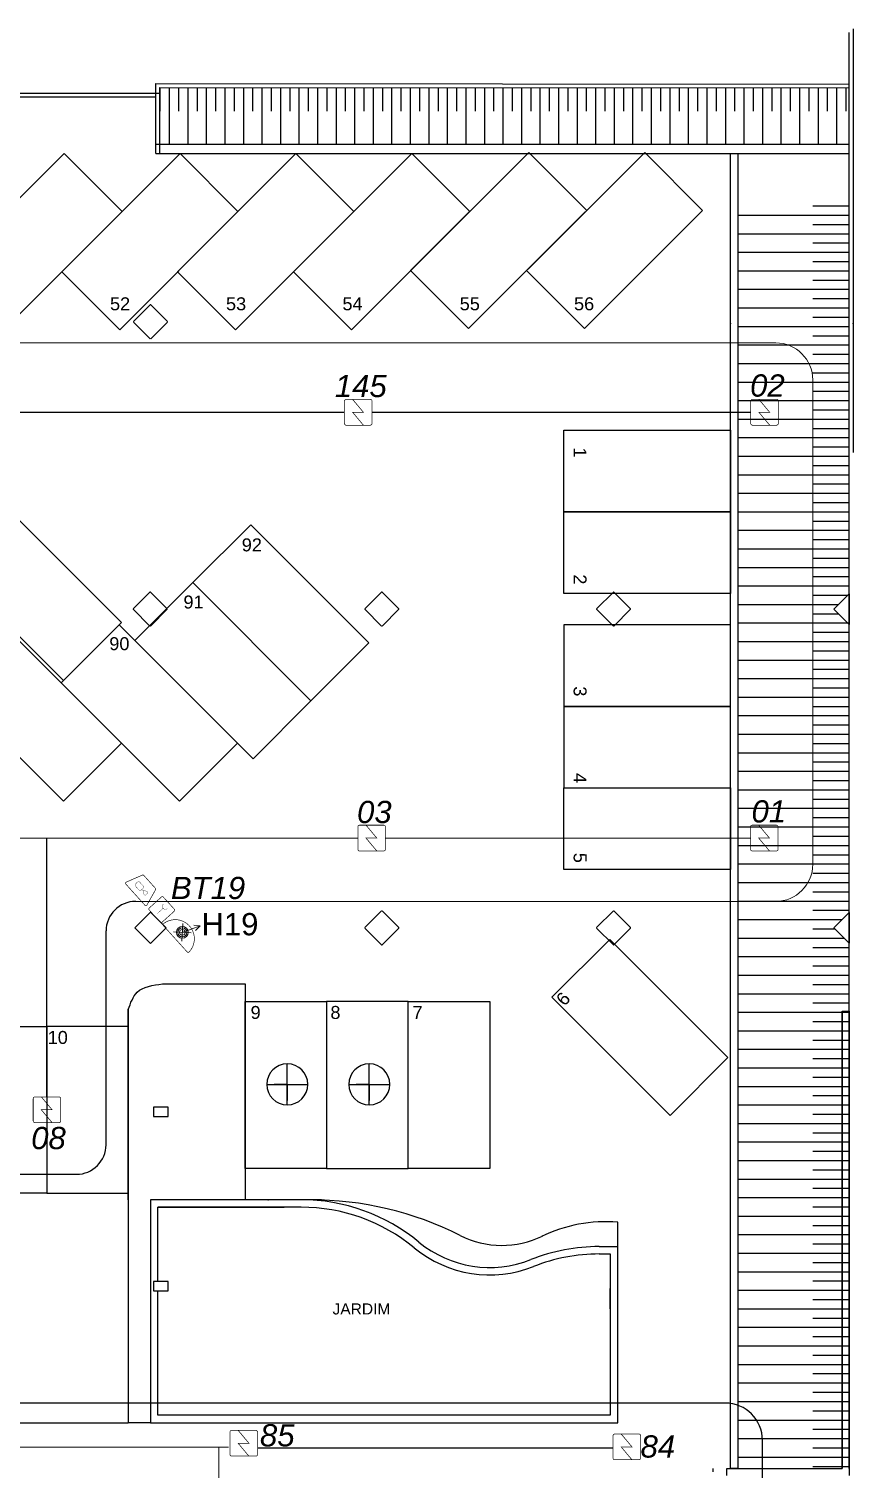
# Model space of a CAD drawing. Header units: metres. Extents: x -331 to 2982, y 362 to 2539.
# Drawn here: x 848.16 to 870.4, y 543.3 to 582.16 of the extents above; entities that cross this region are included whole.
import ezdxf

# ---------------------------------------------------------------- set-up
doc = ezdxf.new("R2010")
doc.units = ezdxf.units.M
doc.layers.get('0').update_dxf_attribs({"color": 251})
for name, color, linetype in [('ALV', 251, 'Continuous'), ('Det', 251, 'Continuous'), ('DET. FUMAÇA', 1, 'Continuous'), ('Div', 251, 'Continuous'), ('Est', 251, 'Continuous'), ('Pis', 251, 'Continuous'), ('Texto_Salas', 251, 'Continuous')]:
    doc.layers.add(name, color=color, linetype=linetype)
doc.layers.add('Botoeira_antiga', color=74, linetype='Continuous', lineweight=30)
doc.styles.add('DESTAQUE', font='arial.ttf', dxfattribs={"height": 0.4})
doc.styles.get("Standard").update_dxf_attribs({"font": 'arial.ttf', "height": 0.3})
doc.styles.add('X3G_ENTITY_1416AFBF', font='arial.ttf', dxfattribs={"height": 0.6})
doc.styles.add('X3G_ENTITY_14228AFA', font='arial.ttf', dxfattribs={"height": 0.6})

# ---------------------------------------------------------------- blocks, each defined once
blk = doc.blocks.new('Detector de fumaça')
at = {"layer": 'DET. FUMAÇA', "linetype": 'Continuous', "lineweight": 15, "const_width": 0.0187}
blk.add_lwpolyline([(774.599, 539.816), (775.249, 539.816, -0.414214), (775.296, 539.769), (775.296, 539.167, -0.414214), (775.249, 539.12), (774.599, 539.12, -0.414214), (774.553, 539.167), (774.553, 539.769, -0.414214)], format="xyb", close=True, dxfattribs=at)
blk.add_lwpolyline([(774.773, 539.816), (775.064, 539.468), (774.773, 539.468), (775.064, 539.12)], dxfattribs=at)
blk = doc.blocks.new('WEW')
at = {"color": 1, "lineweight": 0, "true_color": 0xe60000}
for p, q in [((1781.244, 994.005), (1781.439, 994.482)), ((1781.439, 994.482), (1781.308, 994.36)), ((1781.439, 994.482), (1781.447, 994.302)), ((1781.075, 994.175), (1781.413, 993.836)), ((1781.413, 994.175), (1781.075, 993.836))]:
    blk.add_line(p, q, dxfattribs=at)
at = {"color": 1, "true_color": 0xe60000, "const_width": 0.0172}
for points in [[(1779.259, 993.747), (1780.023, 993.747, 0.511918), (1780.056, 993.793), (1779.907, 994.24, 0.322823), (1779.874, 994.263), (1779.408, 994.263, 0.322823), (1779.375, 994.24), (1779.226, 993.793, 0.511918)], [(1780.193, 994.263), (1780.641, 994.263, -0.414214), (1780.675, 994.229), (1780.675, 993.782, -0.414214), (1780.641, 993.747), (1780.193, 993.747, -0.414214), (1780.159, 993.782), (1780.159, 994.229, -0.414214)], [(1780.764, 993.748), (1781.724, 993.748, 0.435311), (1781.759, 993.784, 0.930949), (1780.73, 993.784, 0.435311)]]:
    blk.add_lwpolyline(points, format="xyb", close=True, dxfattribs=at)
at = {"color": 1, "true_color": 0xe60000, "const_width": 0.0086}
for points in [[(1779.463, 994.06), (1779.617, 994.06), (1779.652, 994.026), (1779.652, 993.936), (1779.617, 993.902), (1779.463, 993.902), (1779.428, 993.936), (1779.428, 994.026)], [(1779.832, 993.936), (1779.832, 994.026), (1779.802, 994.044), (1779.679, 993.981), (1779.802, 993.918)]]:
    blk.add_lwpolyline(points, close=True, dxfattribs=at)
for points in [[(1780.336, 994.135), (1780.338, 994.117), (1780.344, 994.099), (1780.351, 994.088), (1780.365, 994.073), (1780.373, 994.067), (1780.386, 994.06), (1780.397, 994.057), (1780.413, 994.055), (1780.421, 994.055), (1780.431, 994.056), (1780.45, 994.062), (1780.464, 994.07), (1780.477, 994.082), (1780.488, 994.096), (1780.494, 994.11), (1780.497, 994.122), (1780.498, 994.13), (1780.498, 994.136)], [(1780.417, 993.837), (1780.417, 994.055)]]:
    blk.add_lwpolyline(points, dxfattribs=at)
at = {"color": 1, "lineweight": 0, "true_color": 0xe60000}
for radius in [0.158, 0.119, 0.0774]:
    blk.add_circle((1781.244, 994.005), radius, dxfattribs=at)
blk = doc.blocks.new('XR_BL2_SUBSOLO_REV09$0$PILAR_PASSARELA')
blk.add_lwpolyline([(-20, 12.5), (20, 12.5), (20, -12.5), (-20, -12.5)], close=True)
blk = doc.blocks.new('XR_BL2_AND_MON-REV15$0$P_M')
at = {"layer": 'Est'}
blk.add_lwpolyline([(0.46, -0.431), (0.453, -0.424), (0.46, -0.417), (0.007, 0.035), (0, 0.028), (-0.007, 0.035), (-0.46, -0.417), (-0.453, -0.424), (-0.46, -0.431), (-0.007, -0.884), (0, -0.877), (0.007, -0.884)], close=True, dxfattribs=at)

msp = doc.modelspace()

# ---------------------------------------------------------------- linework, layer by layer
at = {"layer": 'ALV'}
msp.add_line((866.609, 543.321), (866.609, 543.231), dxfattribs=at)
at = {"layer": 'Det', "color": 251}
for p, q in [((870.29, 543.321), (870.29, 582.056)), ((870.39, 582.156), (870.39, 570.724)), ((851.59, 578.79), (851.59, 580.676)), ((851.69, 578.79), (851.69, 580.576)), ((851.69, 578.79), (851.69, 580.576)), ((851.706, 579.93), (851.706, 580.576)), ((851.956, 579.93), (851.956, 580.576)), ((852.206, 579.93), (852.206, 580.576)), ((852.456, 579.93), (852.456, 580.575)), ((852.706, 579.93), (852.706, 580.575)), ((852.956, 579.93), (852.956, 580.575)), ((853.206, 579.93), (853.206, 580.575)), ((853.456, 579.93), (853.456, 580.575)), ((853.706, 579.93), (853.706, 580.575)), ((853.956, 579.93), (853.956, 580.575)), ((854.206, 579.93), (854.206, 580.575)), ((854.456, 579.93), (854.456, 580.574)), ((854.706, 579.93), (854.706, 580.574)), ((854.956, 579.93), (854.956, 580.574)), ((855.206, 579.93), (855.206, 580.574)), ((855.456, 579.93), (855.456, 580.574)), ((855.706, 579.93), (855.706, 580.574)), ((855.956, 579.93), (855.956, 580.574)), ((856.206, 579.93), (856.206, 580.574)), ((856.456, 579.93), (856.456, 580.573)), ((856.706, 579.93), (856.706, 580.573)), ((856.956, 579.93), (856.956, 580.573)), ((857.206, 579.93), (857.206, 580.573)), ((857.456, 579.93), (857.456, 580.573)), ((857.706, 579.93), (857.706, 580.573)), ((857.956, 579.93), (857.956, 580.573)), ((858.206, 579.93), (858.206, 580.572)), ((858.456, 579.93), (858.456, 580.572)), ((858.706, 579.93), (858.706, 580.572)), ((858.956, 579.93), (858.956, 580.572)), ((859.206, 579.93), (859.206, 580.572)), ((859.456, 579.93), (859.456, 580.572)), ((859.706, 579.93), (859.706, 580.572)), ((859.956, 579.93), (859.956, 580.572)), ((860.206, 579.93), (860.206, 580.571)), ((860.456, 579.93), (860.456, 580.571)), ((860.706, 579.93), (860.706, 580.571)), ((860.956, 579.93), (860.956, 580.571)), ((861.206, 579.93), (861.206, 580.571)), ((861.456, 579.93), (861.456, 580.571)), ((861.706, 579.93), (861.706, 580.571)), ((861.956, 579.93), (861.956, 580.57)), ((862.206, 579.93), (862.206, 580.57)), ((862.456, 579.93), (862.456, 580.57)), ((862.706, 579.93), (862.706, 580.57)), ((862.956, 579.93), (862.956, 580.57)), ((863.206, 579.93), (863.206, 580.57)), ((863.456, 579.93), (863.456, 580.57)), ((863.706, 579.93), (863.706, 580.57)), ((863.956, 579.93), (863.956, 580.569)), ((864.206, 579.93), (864.206, 580.569)), ((864.456, 579.93), (864.456, 580.569)), ((864.706, 579.93), (864.706, 580.569)), ((864.956, 579.93), (864.956, 580.569)), ((865.206, 579.93), (865.206, 580.569)), ((865.456, 579.93), (865.456, 580.569)), ((865.706, 579.93), (865.706, 580.569)), ((865.956, 579.93), (865.956, 580.568)), ((866.206, 579.93), (866.206, 580.568)), ((866.456, 579.93), (866.456, 580.568)), ((866.706, 579.93), (866.706, 580.568)), ((866.956, 579.93), (866.956, 580.568)), ((867.206, 579.93), (867.206, 580.568)), ((867.456, 579.93), (867.456, 580.568)), ((867.706, 579.93), (867.706, 580.567)), ((867.956, 579.93), (867.956, 580.567)), ((868.206, 579.93), (868.206, 580.567)), ((868.456, 579.93), (868.456, 580.567)), ((868.706, 579.93), (868.706, 580.567)), ((868.956, 579.93), (868.956, 580.567)), ((869.206, 579.93), (869.206, 580.567)), ((869.456, 579.93), (869.456, 580.567)), ((869.706, 579.93), (869.706, 580.566)), ((869.956, 579.93), (869.956, 580.566)), ((870.206, 579.93), (870.206, 580.566)), ((851.59, 580.311), (839.51, 580.311)), ((851.69, 580.411), (839.712, 580.411)), ((851.956, 579.044), (851.956, 579.93)), ((852.456, 579.044), (852.456, 579.93)), ((852.956, 579.044), (852.956, 579.93)), ((853.456, 579.044), (853.456, 579.93)), ((853.956, 579.044), (853.956, 579.93)), ((854.456, 579.044), (854.456, 579.93)), ((854.956, 579.044), (854.956, 579.93)), ((855.456, 579.044), (855.456, 579.93)), ((855.956, 579.044), (855.956, 579.93)), ((856.456, 579.044), (856.456, 579.93)), ((856.956, 579.044), (856.956, 579.93)), ((857.456, 579.044), (857.456, 579.93)), ((857.956, 579.044), (857.956, 579.93)), ((858.456, 579.044), (858.456, 579.93)), ((858.956, 579.044), (858.956, 579.93)), ((859.456, 579.044), (859.456, 579.93)), ((859.956, 579.044), (859.956, 579.93)), ((860.456, 579.044), (860.456, 579.93)), ((860.956, 579.044), (860.956, 579.93)), ((861.456, 579.044), (861.456, 579.93)), ((861.956, 579.044), (861.956, 579.93)), ((862.456, 579.044), (862.456, 579.93)), ((862.956, 579.044), (862.956, 579.93)), ((863.456, 579.044), (863.456, 579.93)), ((863.956, 579.044), (863.956, 579.93)), ((864.456, 579.044), (864.456, 579.93)), ((864.956, 579.044), (864.956, 579.93)), ((865.456, 579.044), (865.456, 579.93)), ((865.956, 579.044), (865.956, 579.93)), ((866.456, 579.044), (866.456, 579.93)), ((866.956, 579.044), (866.956, 579.93)), ((867.456, 579.044), (867.456, 579.93)), ((867.956, 579.044), (867.956, 579.93)), ((868.456, 579.044), (868.456, 579.93)), ((868.956, 579.044), (868.956, 579.93)), ((869.456, 579.044), (869.456, 579.93)), ((869.956, 579.044), (869.956, 579.93)), ((867.09, 543.321), (867.09, 578.79)), ((867.29, 543.321), (867.29, 578.79)), ((869.305, 577.119), (867.29, 577.119)), ((870.29, 577.369), (869.305, 577.369)), ((870.29, 577.119), (869.305, 577.119)), ((869.305, 576.619), (867.29, 576.619)), ((870.29, 576.869), (869.305, 576.869)), ((870.29, 576.619), (869.305, 576.619)), ((870.29, 576.369), (869.305, 576.369)), ((869.305, 576.119), (867.29, 576.119)), ((870.29, 576.119), (869.305, 576.119)), ((870.29, 575.869), (869.305, 575.869)), ((869.305, 575.619), (867.29, 575.619)), ((870.29, 575.619), (869.305, 575.619)), ((869.305, 575.119), (867.29, 575.119)), ((870.29, 575.369), (869.305, 575.369)), ((870.29, 575.119), (869.305, 575.119)), ((870.29, 574.869), (869.305, 574.869)), ((869.305, 574.619), (867.29, 574.619)), ((870.29, 574.619), (869.305, 574.619)), ((870.29, 574.369), (869.305, 574.369)), ((869.305, 574.119), (867.29, 574.119)), ((870.29, 574.119), (869.305, 574.119)), ((867.09, 571.326), (867.09, 573.526)), ((869.305, 573.619), (867.29, 573.619)), ((870.29, 573.869), (869.305, 573.869)), ((870.29, 573.619), (869.305, 573.619)), ((869.305, 573.119), (867.29, 573.119)), ((870.29, 573.369), (869.305, 573.369)), ((870.29, 573.119), (869.305, 573.119)), ((870.29, 572.869), (869.305, 572.869)), ((869.305, 572.619), (867.29, 572.619)), ((870.29, 572.619), (869.305, 572.619)), ((870.29, 572.369), (869.305, 572.369)), ((869.305, 572.119), (867.29, 572.119)), ((870.29, 572.119), (869.305, 572.119)), ((869.305, 571.619), (867.29, 571.619)), ((870.29, 571.869), (869.305, 571.869)), ((870.29, 571.619), (869.305, 571.619)), ((867.09, 571.326), (867.09, 569.126)), ((870.29, 571.369), (869.305, 571.369)), ((869.305, 571.119), (867.29, 571.119)), ((870.29, 571.119), (869.305, 571.119)), ((870.29, 570.869), (869.305, 570.869)), ((869.305, 570.619), (867.29, 570.619)), ((870.29, 570.619), (869.305, 570.619)), ((869.305, 570.119), (867.29, 570.119)), ((870.29, 570.369), (869.305, 570.369)), ((870.29, 570.119), (869.305, 570.119)), ((869.305, 569.619), (867.29, 569.619)), ((870.29, 569.869), (869.305, 569.869)), ((870.29, 569.619), (869.305, 569.619)), ((870.29, 569.369), (869.305, 569.369)), ((867.09, 569.126), (862.59, 569.126)), ((862.59, 569.126), (867.09, 569.126)), ((867.09, 569.126), (867.09, 566.926)), ((869.305, 569.119), (867.29, 569.119)), ((870.29, 569.119), (869.305, 569.119)), ((870.29, 568.869), (869.305, 568.869)), ((869.305, 568.619), (867.29, 568.619)), ((870.29, 568.619), (869.305, 568.619)), ((869.305, 568.119), (867.29, 568.119)), ((870.29, 568.369), (869.305, 568.369)), ((870.29, 568.119), (869.305, 568.119)), ((870.29, 567.869), (869.305, 567.869)), ((869.305, 567.619), (867.29, 567.619)), ((870.29, 567.619), (869.305, 567.619)), ((870.29, 567.369), (869.305, 567.369)), ((869.305, 567.119), (867.29, 567.119)), ((870.29, 567.119), (869.305, 567.119)), ((869.305, 566.619), (867.29, 566.619)), ((870.242, 566.869), (869.305, 566.869)), ((869.992, 566.619), (869.305, 566.619)), ((870.29, 566.869), (870.289, 566.869)), ((870.29, 566.619), (870.289, 566.619)), ((869.305, 566.119), (867.29, 566.119)), ((870.007, 566.369), (869.305, 566.369)), ((870.29, 566.119), (869.305, 566.119)), ((870.29, 566.369), (870.289, 566.369)), ((867.09, 563.878), (867.09, 566.078)), ((870.29, 565.869), (869.305, 565.869)), ((869.305, 565.619), (867.29, 565.619)), ((870.29, 565.619), (869.305, 565.619)), ((870.29, 565.369), (869.305, 565.369)), ((869.305, 565.119), (867.29, 565.119)), ((870.29, 565.119), (869.305, 565.119)), ((869.305, 564.619), (867.29, 564.619)), ((870.29, 564.869), (869.305, 564.869)), ((870.29, 564.619), (869.305, 564.619)), ((870.29, 564.369), (869.305, 564.369)), ((867.09, 561.678), (867.09, 563.878)), ((869.305, 564.119), (867.29, 564.119)), ((870.29, 564.119), (869.305, 564.119)), ((870.29, 563.869), (869.305, 563.869)), ((869.305, 563.619), (867.29, 563.619)), ((870.29, 563.619), (869.305, 563.619)), ((869.305, 563.119), (867.29, 563.119)), ((870.29, 563.369), (869.305, 563.369)), ((870.29, 563.119), (869.305, 563.119)), ((869.305, 562.619), (867.29, 562.619)), ((870.29, 562.869), (869.305, 562.869)), ((870.29, 562.619), (869.305, 562.619)), ((870.29, 562.369), (869.305, 562.369)), ((869.305, 562.119), (867.29, 562.119)), ((870.29, 562.119), (869.305, 562.119)), ((870.29, 561.869), (869.305, 561.869)), ((867.09, 561.678), (867.09, 559.478)), ((869.305, 561.619), (867.29, 561.619)), ((870.29, 561.619), (869.305, 561.619)), ((869.305, 561.119), (867.29, 561.119)), ((870.29, 561.369), (869.305, 561.369)), ((870.29, 561.119), (869.305, 561.119)), ((870.29, 560.869), (869.305, 560.869)), ((869.305, 560.619), (867.29, 560.619)), ((870.29, 560.619), (869.305, 560.619)), ((870.29, 560.369), (869.305, 560.369)), ((869.305, 560.119), (867.29, 560.119)), ((870.29, 560.119), (869.305, 560.119)), ((869.305, 559.619), (867.29, 559.619)), ((870.29, 559.869), (869.305, 559.869)), ((870.29, 559.619), (869.305, 559.619)), ((869.305, 559.119), (867.29, 559.119)), ((870.29, 559.369), (869.305, 559.369)), ((870.29, 559.119), (869.305, 559.119)), ((870.29, 558.869), (869.305, 558.869)), ((869.305, 558.619), (867.29, 558.619)), ((870.29, 558.619), (869.305, 558.619)), ((870.29, 558.369), (869.305, 558.369)), ((869.305, 558.119), (867.29, 558.119)), ((870.092, 558.119), (869.305, 558.119)), ((870.29, 558.119), (870.289, 558.119)), ((869.305, 557.619), (867.29, 557.619)), ((869.907, 557.869), (869.305, 557.869)), ((870.157, 557.619), (869.305, 557.619)), ((870.29, 557.869), (870.289, 557.869)), ((870.29, 557.619), (870.289, 557.619)), ((870.29, 557.369), (869.305, 557.369)), ((869.305, 557.119), (867.29, 557.119)), ((870.29, 557.119), (869.305, 557.119)), ((870.29, 556.869), (869.305, 556.869)), ((869.305, 556.619), (867.29, 556.619)), ((870.29, 556.619), (869.305, 556.619)), ((869.305, 556.119), (867.29, 556.119)), ((870.29, 556.369), (869.305, 556.369)), ((870.29, 556.119), (869.305, 556.119)), ((850.844, 555.7), (850.844, 551.2)), ((869.305, 555.619), (867.29, 555.619)), ((870.29, 555.869), (869.305, 555.869)), ((870.29, 555.619), (869.305, 555.619)), ((870.1, 555.652), (870.1, 543.321)), ((870.1, 543.321), (870.1, 555.652)), ((870.1, 555.652), (870.29, 555.652)), ((870.29, 555.652), (870.29, 543.131)), ((870.29, 555.652), (870.29, 543.131)), ((870.29, 555.369), (869.305, 555.369)), ((850.844, 555.115), (850.844, 544.556)), ((869.305, 555.119), (867.29, 555.119)), ((870.29, 555.119), (869.305, 555.119)), ((870.29, 554.869), (869.305, 554.869)), ((869.305, 554.619), (867.29, 554.619)), ((870.29, 554.619), (869.305, 554.619)), ((869.305, 554.119), (867.29, 554.119)), ((870.29, 554.369), (869.305, 554.369)), ((870.29, 554.119), (869.305, 554.119)), ((870.29, 553.869), (869.305, 553.869)), ((869.305, 553.619), (867.29, 553.619)), ((870.29, 553.619), (869.305, 553.619)), ((870.29, 553.369), (869.305, 553.369)), ((869.305, 553.119), (867.29, 553.119)), ((870.29, 553.119), (869.305, 553.119)), ((869.305, 552.619), (867.29, 552.619)), ((870.29, 552.869), (869.305, 552.869)), ((870.29, 552.619), (869.305, 552.619)), ((870.29, 552.369), (869.305, 552.369)), ((869.305, 552.119), (867.29, 552.119)), ((870.29, 552.119), (869.305, 552.119)), ((870.29, 551.869), (869.305, 551.869)), ((869.305, 551.619), (867.29, 551.619)), ((870.29, 551.619), (869.305, 551.619)), ((870.29, 551.369), (869.305, 551.369)), ((869.305, 551.119), (867.29, 551.119)), ((870.29, 551.119), (869.305, 551.119)), ((851.444, 550.569), (851.444, 544.556)), ((855.503, 550.569), (851.444, 550.569)), ((856.057, 550.569), (855.322, 550.569)), ((869.305, 550.619), (867.29, 550.619)), ((870.29, 550.869), (869.305, 550.869)), ((870.29, 550.619), (869.305, 550.619)), ((855.503, 550.369), (851.644, 550.369)), ((851.644, 548.364), (851.644, 550.369)), ((851.644, 550.369), (855.047, 550.369)), ((870.29, 550.369), (869.305, 550.369)), ((864.044, 549.307), (864.044, 549.965)), ((869.305, 550.119), (867.29, 550.119)), ((870.29, 550.119), (869.305, 550.119)), ((870.29, 549.869), (869.305, 549.869)), ((869.305, 549.619), (867.29, 549.619)), ((870.29, 549.619), (869.305, 549.619)), ((863.548, 549.307), (864.044, 549.307)), ((863.548, 549.107), (863.844, 549.107)), ((863.844, 549.107), (863.844, 548.173)), ((864.044, 548.173), (864.044, 549.307)), ((864.044, 549.107), (864.044, 549.107)), ((869.305, 549.119), (867.29, 549.119)), ((870.29, 549.369), (869.305, 549.369)), ((870.29, 549.119), (869.305, 549.119)), ((870.29, 548.869), (869.305, 548.869)), ((869.305, 548.619), (867.29, 548.619)), ((870.29, 548.619), (869.305, 548.619)), ((870.29, 548.369), (869.305, 548.369)), ((851.644, 544.756), (851.644, 548.114)), ((863.844, 547.623), (863.844, 548.173)), ((863.844, 548.173), (863.844, 548.173)), ((863.844, 548.173), (863.844, 547.623)), ((864.044, 547.423), (864.044, 548.173)), ((869.305, 548.119), (867.29, 548.119)), ((870.29, 548.119), (869.305, 548.119)), ((870.29, 547.869), (869.305, 547.869)), ((863.844, 547.623), (863.844, 547.623)), ((863.844, 547.623), (863.844, 544.756)), ((869.305, 547.619), (867.29, 547.619)), ((870.29, 547.619), (869.305, 547.619)), ((864.044, 544.556), (864.044, 547.423)), ((864.044, 547.423), (864.044, 547.423)), ((869.305, 547.119), (867.29, 547.119)), ((870.29, 547.369), (869.305, 547.369)), ((870.29, 547.119), (869.305, 547.119)), ((870.29, 546.869), (869.305, 546.869)), ((869.305, 546.619), (867.29, 546.619)), ((870.29, 546.619), (869.305, 546.619)), ((870.29, 546.369), (869.305, 546.369)), ((869.305, 546.119), (867.29, 546.119)), ((870.29, 546.119), (869.305, 546.119)), ((869.305, 545.619), (867.29, 545.619)), ((870.29, 545.869), (869.305, 545.869)), ((870.29, 545.619), (869.305, 545.619)), ((870.29, 545.369), (869.305, 545.369)), ((863.844, 544.756), (851.644, 544.756)), ((869.305, 545.119), (867.29, 545.119)), ((870.29, 545.119), (869.305, 545.119)), ((870.29, 544.869), (869.305, 544.869)), ((846.443, 544.556), (850.844, 544.556)), ((851.444, 544.556), (850.844, 544.556)), ((851.444, 544.556), (864.044, 544.556)), ((869.305, 544.619), (867.29, 544.619)), ((870.29, 544.619), (869.305, 544.619)), ((870.29, 544.369), (869.305, 544.369)), ((869.305, 544.119), (867.29, 544.119)), ((870.29, 544.119), (869.305, 544.119)), ((869.305, 543.619), (867.29, 543.619)), ((870.29, 543.869), (869.305, 543.869)), ((870.29, 543.619), (869.305, 543.619)), ((866.99, 543.321), (870.1, 543.321)), ((866.99, 543.131), (866.99, 543.321)), ((866.99, 543.321), (870.1, 543.321)), ((867.29, 543.321), (867.09, 543.321)), ((867.29, 543.321), (870.1, 543.321)), ((870.29, 543.369), (869.305, 543.369))]:
    msp.add_line(p, q, dxfattribs=at)
at = {"layer": 'Det', "color": 251, "extrusion": (-7.63458e-06, 1.17006e-05, 1)}
for p, q in [((851.59, 580.676), (870.29, 580.666)), ((851.69, 580.576), (870.29, 580.566))]:
    msp.add_line(p, q, dxfattribs=at)
at = {"layer": 'Det', "color": 251, "extrusion": (7.63458e-06, -1.17006e-05, -1)}
for p, q in [((851.59, 579.044), (870.29, 579.044)), ((851.59, 578.79), (870.29, 578.79))]:
    msp.add_line(p, q, dxfattribs=at)
at = {"layer": 'Det', "color": 251}
for centre, radius, start, end in [((855.503, 545.569), 5, 50.4872, 90), ((855.747, 541.569), 9, 63.2551, 90), ((855.503, 545.569), 4.8, 50.4872, 90), ((863.732, 545.977), 4, 85.5265, 115.8996), ((860.593, 551.741), 3, 230.4872, 291.6788), ((860.922, 551.839), 2.5, 243.2551, 295.8996), ((860.593, 551.741), 3.2, 230.4872, 291.6788), ((863.548, 544.307), 5, 90, 111.6788), ((863.548, 544.307), 4.8, 90, 111.6788)]:
    msp.add_arc(centre, radius, start, end, dxfattribs=at)
for p in [(867.09, 574.202), (870.395, 574.202), (854.619, 550.569)]:
    msp.add_point(p, dxfattribs=at)
at = {"layer": 'Div', "color": 230, "linetype": 'Continuous', "lineweight": 0}
for p, q in [((868.305, 573.684), (845.989, 573.684)), ((869.305, 559.619), (869.305, 572.684)), ((851.043, 558.619), (868.305, 558.619))]:
    msp.add_line(p, q, dxfattribs=at)
at = {"layer": 'Div', "color": 150}
for p, q in [((847.911, 571.811), (856.674, 571.811)), ((857.417, 571.811), (867.632, 571.811)), ((848.649, 553.343), (848.649, 560.326))]:
    msp.add_line(p, q, dxfattribs=at)
at = {"layer": 'Div', "color": 116, "linetype": 'Continuous', "lineweight": 0}
msp.add_line((869.305, 564.119), (867.29, 564.119), dxfattribs=at)
at = {"layer": 'Div', "color": 150, "linetype": 'Continuous', "lineweight": 0}
for p, q in [((847.035, 560.326), (857.035, 560.326)), ((857.778, 560.326), (867.626, 560.326)), ((853.284, 542.247), (853.284, 543.894))]:
    msp.add_line(p, q, dxfattribs=at)
at = {"layer": 'Div', "color": 230}
for p, q in [((850.243, 552.055), (850.243, 557.819)), ((847.822, 551.255), (849.443, 551.255))]:
    msp.add_line(p, q, dxfattribs=at)
at = {"layer": 'Div', "color": 230, "linetype": 'Continuous'}
for p, q in [((850.833, 545.083), (822.187, 545.083)), ((866.948, 545.083), (850.833, 545.083)), ((867.948, 487.992), (867.948, 544.083))]:
    msp.add_line(p, q, dxfattribs=at)
at = {"layer": 'Div', "color": 150, "linetype": 'ByBlock'}
msp.add_line((854.329, 543.876), (863.912, 543.876), dxfattribs=at)
at = {"layer": 'Div', "color": 150, "linetype": 'Continuous', "lineweight": 0}
msp.add_lwpolyline([(847.464, 543.894), (853.543, 543.894)], dxfattribs=at)
at = {"layer": 'Div', "color": 230, "linetype": 'Continuous', "lineweight": 0}
for centre, start, end in [((868.305, 572.684), 0, 90), ((868.305, 559.619), 270, 0)]:
    msp.add_arc(centre, 1, start, end, dxfattribs=at)
at = {"layer": 'Div', "color": 230}
for centre, start, end in [((851.043, 557.819), 90, 180), ((849.443, 552.055), 270, 0)]:
    msp.add_arc(centre, 0.8, start, end, dxfattribs=at)
at = {"layer": 'Div', "color": 230, "linetype": 'Continuous'}
msp.add_arc((866.948, 544.083), 1, 0, 90, dxfattribs=at)
at = {"layer": 'Est', "color": 251, "lineweight": 25}
for p, q in [((855.131, 553.13), (855.131, 554.234)), ((857.343, 553.13), (857.343, 554.234)), ((854.578, 553.682), (855.11, 553.682)), ((855.131, 553.682), (854.782, 553.682)), ((855.11, 553.682), (855.683, 553.682)), ((855.131, 553.682), (855.131, 553.682)), ((855.131, 553.682), (855.131, 553.682)), ((855.131, 553.682), (855.131, 553.682)), ((855.131, 553.682), (855.131, 553.682)), ((855.131, 553.682), (855.131, 553.247)), ((855.131, 553.682), (855.131, 553.682)), ((856.79, 553.682), (857.322, 553.682)), ((857.343, 553.682), (856.994, 553.682)), ((857.322, 553.682), (857.896, 553.682)), ((857.343, 553.682), (857.343, 553.682)), ((857.343, 553.682), (857.343, 553.682)), ((857.343, 553.682), (857.343, 553.682)), ((857.343, 553.682), (857.343, 553.682)), ((857.343, 553.682), (857.343, 553.247)), ((857.343, 553.682), (857.343, 553.682)), ((855.131, 553.247), (855.131, 553.247)), ((857.343, 553.247), (857.343, 553.247))]:
    msp.add_line(p, q, dxfattribs=at)
at = {"layer": 'Est', "color": 251}
for points in [[(870.289, 566.916), (870.289, 566.088), (869.874, 566.502)], [(851.019, 557.902), (851.444, 558.326), (851.868, 557.902), (851.444, 557.478)], [(869.874, 557.902), (870.289, 558.316), (870.289, 557.487)]]:
    msp.add_lwpolyline(points, close=True, dxfattribs=at)
at = {"layer": 'Est', "color": 251, "lineweight": 25, "extrusion": (0, 0, -1)}
for centre in [(855.131, 553.682), (857.343, 553.682)]:
    msp.add_ellipse(centre, major_axis=(-0.553, 0), ratio=0.999537, start_param=-3.141592653589793, end_param=3.141592653589793, dxfattribs=at)
at = {"layer": 'Pis', "color": 251}
for p, q in [((851.768, 556.393), (853.993, 556.393)), ((853.993, 556.393), (853.993, 550.569)), ((850.844, 550.569), (850.844, 555.7))]:
    msp.add_line(p, q, dxfattribs=at)
for points in [[(845.925, 575.601), (847.488, 574.039), (850.677, 577.228), (849.114, 578.79)], [(849.05, 575.6), (850.612, 574.038), (853.801, 577.227), (852.239, 578.789)], [(852.175, 575.6), (853.738, 574.038), (856.927, 577.227), (855.364, 578.789)], [(855.3, 575.6), (856.863, 574.038), (860.052, 577.227), (858.489, 578.789)], [(858.458, 575.632), (860.02, 574.069), (863.209, 577.258), (861.647, 578.821)], [(861.583, 575.632), (863.146, 574.069), (866.335, 577.258), (864.772, 578.821)], [(867.09, 571.326), (867.09, 569.126), (862.59, 569.126), (862.59, 571.326)], [(850.66, 566.141), (849.098, 564.578), (845.908, 567.767), (847.471, 569.33)], [(867.09, 569.126), (867.09, 566.926), (862.59, 566.926), (862.59, 569.126)], [(857.334, 565.59), (855.771, 564.027), (852.582, 567.217), (854.145, 568.779)], [(855.771, 564.027), (854.209, 562.465), (851.02, 565.654), (852.582, 567.217)], [(850.66, 562.888), (849.098, 561.325), (845.908, 564.514), (847.471, 566.077)], [(853.786, 562.888), (852.223, 561.325), (849.034, 564.514), (850.597, 566.077)], [(867.09, 563.878), (867.09, 566.078), (862.59, 566.078), (862.59, 563.878)], [(867.09, 561.678), (867.09, 563.878), (862.59, 563.878), (862.59, 561.678)], [(867.09, 561.678), (867.09, 559.478), (862.59, 559.478), (862.59, 561.678)], [(862.266, 556.03), (863.829, 557.593), (867.018, 554.404), (865.455, 552.841)], [(856.193, 551.415), (853.993, 551.415), (853.993, 555.915), (856.193, 555.915)], [(856.193, 551.415), (858.393, 551.415), (858.393, 555.915), (856.193, 555.915)], [(860.593, 551.415), (858.393, 551.415), (858.393, 555.915), (860.593, 555.915)], [(848.644, 550.746), (846.444, 550.746), (846.444, 555.246), (848.644, 555.246)], [(848.644, 550.746), (850.844, 550.746), (850.844, 555.246), (848.644, 555.246)]]:
    msp.add_lwpolyline(points, close=True, dxfattribs=at)
msp.add_spline([(850.844, 555.7), (851.084, 556.167), (851.768, 556.393)], degree=3, dxfattribs=at)

# ---------------------------------------------------------------- block references
at = {"lineweight": 0, "rotation": 312.0858833390281}
msp.add_blockref('WEW', (-1079.259, 1213.491), dxfattribs=at)
at = {"layer": 'DET. FUMAÇA', "linetype": 'Continuous', "lineweight": 0}
for p in [(82.121, 32.343), (93.079, 32.343), (82.482, 20.858), (93.073, 20.858), (73.725, 13.528), (79.033, 4.533), (89.365, 4.434)]:
    msp.add_blockref('Detector de fumaça', p, dxfattribs=at)
at = {"layer": 'Est', "color": 251, "rotation": 90}
for p in [(851.019, 574.253), (851.009, 566.503), (857.259, 566.503), (863.509, 566.503), (863.509, 566.503), (857.259, 557.903), (863.509, 557.903)]:
    msp.add_blockref('XR_BL2_AND_MON-REV15$0$P_M', p, dxfattribs=at)
at = {"layer": 'Est', "color": 251, "xscale": -0.01000000000021828, "yscale": 0.01000000000021828, "zscale": 0.01000000000021828, "rotation": 180}
for p in [(851.719, 552.939), (851.719, 548.239)]:
    msp.add_blockref('XR_BL2_SUBSOLO_REV09$0$PILAR_PASSARELA', p, dxfattribs=at)

# ---------------------------------------------------------------- texts
at = {"layer": 'Botoeira_antiga', "color": 32, "linetype": 'Continuous', "lineweight": 0, "true_color": 0xcd6928, "insert": (851.993, 559.28), "char_height": 0.6, "width": 13.3188, "attachment_point": 1}
msp.add_mtext('{\\fArial|b0|i1|c0|p34;BT19}', dxfattribs=at)
at = {"layer": 'Div', "color": 5, "linetype": 'Continuous', "lineweight": 0, "char_height": 0.6, "width": 13.3188, "attachment_point": 1}
for s, insert in [('{\\fArial|b0|i1|c0|p34;145}', (856.414, 572.821)), ('{\\fArial|b0|i1|c0|p34;02}', (867.616, 572.834)), ('{\\fArial|b0|i1|c0|p34;03}', (857.014, 561.33)), ('{\\fArial|b0|i1|c0|p34;01}', (867.653, 561.346)), ('{\\fArial|b0|i1|c0|p34;08}', (848.225, 552.534))]:
    msp.add_mtext(s, dxfattribs=dict(at, insert=insert))
at = {"layer": 'Div', "color": 96, "linetype": 'Continuous', "lineweight": 0, "true_color": 0x008000, "insert": (852.816, 558.303), "char_height": 0.6, "width": 13.3188, "attachment_point": 1, "style": 'X3G_ENTITY_14228AFA'}
msp.add_mtext('H19', dxfattribs=at)
at = {"layer": 'Div', "color": 5, "linetype": 'Continuous', "lineweight": 0, "true_color": 0x0000ff, "char_height": 0.6, "attachment_point": 1, "style": 'X3G_ENTITY_1416AFBF'}
for s, insert in [('{\\fArial|b0|i1|c0|p34;85}', (854.395, 544.515)), ('{\\fArial|b0|i1|c0|p34;84}', (864.661, 544.214))]:
    msp.add_mtext_dynamic_manual_height_columns(s, width=13.3188, gutter_width=2.5, heights=[0], dxfattribs=dict(at, insert=insert))
at = {"layer": 'Texto_Salas', "color": 251, "char_height": 0.35, "attachment_point": 5}
for s, insert in [('52', (850.622, 574.735)), ('53', (853.75, 574.735)), ('54', (856.891, 574.735)), ('55', (860.054, 574.735)), ('56', (863.137, 574.735)), ('92', (854.176, 568.232)), ('91', (852.603, 566.691)), ('90', (850.603, 565.567)), ('9', (854.278, 555.619)), ('8', (856.43, 555.619)), ('7', (858.646, 555.619)), ('10', (848.941, 554.945))]:
    msp.add_mtext(s, dxfattribs=dict(at, insert=insert))
for s, insert, rotation in [('1', (863.027, 570.727), 270), ('2', (863.027, 567.304), 270), ('3', (863.027, 564.283), 270), ('4', (863.027, 561.944), 270), ('5', (863.027, 559.793), 270), ('6', (862.574, 555.989), 49.1472)]:
    msp.add_mtext(s, dxfattribs=dict(at, insert=insert, rotation=rotation))
at = {"layer": 'Texto_Salas', "color": 251, "insert": (857.132, 547.47), "char_height": 0.3, "width": 2.2626, "attachment_point": 8, "style": 'DESTAQUE'}
msp.add_mtext('JARDIM', dxfattribs=at)

doc.saveas('drawing.dxf')
